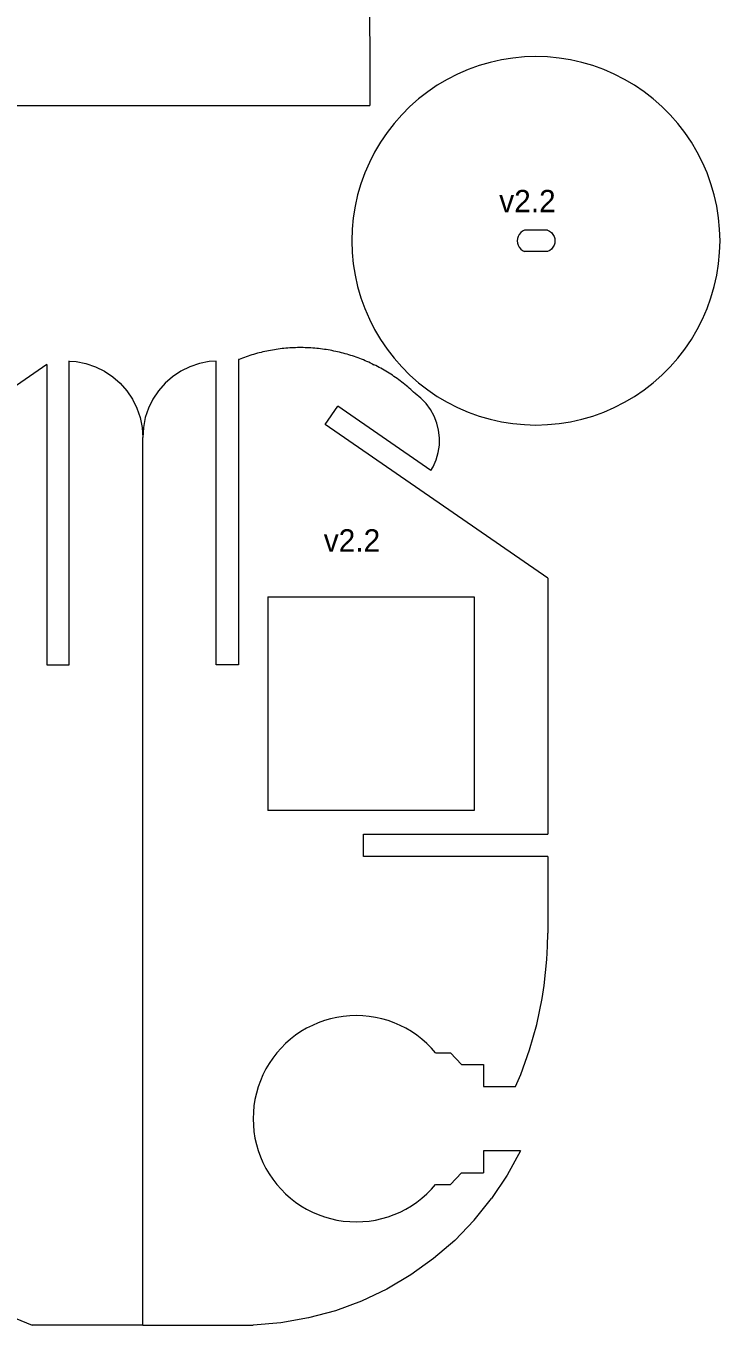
# Model space of a CAD drawing. Header units: millimetres. Extents: x -126 to 126, y -141 to 141.
# Drawn here: x 21.8 to 114.9, y -140.8 to 33.7 of the extents above; entities that cross this region are included whole.
import ezdxf

# ---------------------------------------------------------------- set-up
doc = ezdxf.new("R2010")
doc.units = ezdxf.units.MM
doc.header["$MEASUREMENT"] = 0
doc.layers.add('version', color=7, linetype='Continuous')

msp = doc.modelspace()

# ---------------------------------------------------------------- linework, layer by layer
at = {"lineweight": 9}
for points in [[(67.9048, 41.6389), (67.9048, 41.6389), (67.9097, 23.0294), (67.9097, 23.0294)], [(82.5944, 28.3728), (82.5944, 28.3728), (81.1333, 27.8461), (81.1333, 27.8461)], [(84.0855, 28.8065), (84.0855, 28.8065), (82.5944, 28.3728), (82.5944, 28.3728)], [(85.6008, 29.1456), (85.6008, 29.1456), (84.0855, 28.8065), (84.0855, 28.8065)], [(87.1344, 29.3888), (87.1344, 29.3888), (85.6008, 29.1456), (85.6008, 29.1456)], [(88.6803, 29.5351), (88.6803, 29.5351), (87.1344, 29.3888), (87.1344, 29.3888)], [(90.2324, 29.5839), (90.2324, 29.5839), (88.6803, 29.5351), (88.6803, 29.5351)], [(91.7844, 29.5351), (91.7844, 29.5351), (90.2324, 29.5839), (90.2324, 29.5839)], [(93.3303, 29.3888), (93.3303, 29.3888), (91.7844, 29.5351), (91.7844, 29.5351)], [(94.8639, 29.1456), (94.8639, 29.1456), (93.3303, 29.3888), (93.3303, 29.3888)], [(96.3792, 28.8065), (96.3792, 28.8065), (94.8639, 29.1456), (94.8639, 29.1456)], [(97.8704, 28.3728), (97.8704, 28.3728), (96.3792, 28.8065), (96.3792, 28.8065)], [(99.3313, 27.8461), (99.3313, 27.8461), (97.8704, 28.3728), (97.8704, 28.3728)], [(78.3248, 26.523), (78.3248, 26.523), (76.9882, 25.7316), (76.9882, 25.7316)], [(79.7083, 27.2287), (79.7083, 27.2287), (78.3248, 26.523), (78.3248, 26.523)], [(81.1333, 27.8461), (81.1333, 27.8461), (79.7083, 27.2287), (79.7083, 27.2287)], [(100.7564, 27.2287), (100.7564, 27.2287), (99.3313, 27.8461), (99.3313, 27.8461)], [(102.1399, 26.523), (102.1399, 26.523), (100.7564, 27.2287), (100.7564, 27.2287)], [(103.4765, 25.7316), (103.4765, 25.7316), (102.1399, 26.523), (102.1399, 26.523)], [(75.7039, 24.8578), (75.7039, 24.8578), (74.477, 23.9049), (74.477, 23.9049)], [(76.9882, 25.7316), (76.9882, 25.7316), (75.7039, 24.8578), (75.7039, 24.8578)], [(104.7608, 24.8578), (104.7608, 24.8578), (103.4765, 25.7316), (103.4765, 25.7316)], [(105.9877, 23.9049), (105.9877, 23.9049), (104.7608, 24.8578), (104.7608, 24.8578)], [(14.8923, 23.0153), (14.8923, 23.0153), (67.9097, 23.0294), (67.9097, 23.0294)], [(73.3123, 22.8768), (73.3123, 22.8768), (72.2143, 21.7775), (72.2143, 21.7775)], [(74.477, 23.9049), (74.477, 23.9049), (73.3123, 22.8768), (73.3123, 22.8768)], [(107.1524, 22.8768), (107.1524, 22.8768), (105.9877, 23.9049), (105.9877, 23.9049)], [(108.2504, 21.7775), (108.2504, 21.7775), (107.1524, 22.8768), (107.1524, 22.8768)], [(72.2143, 21.7775), (72.2143, 21.7775), (71.1875, 20.6114), (71.1875, 20.6114)], [(109.2772, 20.6114), (109.2772, 20.6114), (108.2504, 21.7775), (108.2504, 21.7775)], [(70.2357, 19.383), (70.2357, 19.383), (69.3629, 18.0972), (69.3629, 18.0972)], [(71.1875, 20.6114), (71.1875, 20.6114), (70.2357, 19.383), (70.2357, 19.383)], [(110.229, 19.383), (110.229, 19.383), (109.2772, 20.6114), (109.2772, 20.6114)], [(111.1017, 18.0972), (111.1017, 18.0972), (110.229, 19.383), (110.229, 19.383)], [(69.3629, 18.0972), (69.3629, 18.0972), (68.5725, 16.7591), (68.5725, 16.7591)], [(111.8922, 16.7591), (111.8922, 16.7591), (111.1017, 18.0972), (111.1017, 18.0972)], [(68.5725, 16.7591), (68.5725, 16.7591), (67.8676, 15.3739), (67.8676, 15.3739)], [(112.5971, 15.3739), (112.5971, 15.3739), (111.8922, 16.7591), (111.8922, 16.7591)], [(67.8676, 15.3739), (67.8676, 15.3739), (67.2509, 13.9471), (67.2509, 13.9471)], [(113.2138, 13.9471), (113.2138, 13.9471), (112.5971, 15.3739), (112.5971, 15.3739)], [(66.7249, 12.4844), (66.7249, 12.4844), (66.2917, 10.9915), (66.2917, 10.9915)], [(67.2509, 13.9471), (67.2509, 13.9471), (66.7249, 12.4844), (66.7249, 12.4844)], [(113.7398, 12.4844), (113.7398, 12.4844), (113.2138, 13.9471), (113.2138, 13.9471)], [(114.173, 10.9915), (114.173, 10.9915), (113.7398, 12.4844), (113.7398, 12.4844)], [(66.2917, 10.9915), (66.2917, 10.9915), (65.953, 9.4744), (65.953, 9.4744)], [(114.5117, 9.4744), (114.5117, 9.4744), (114.173, 10.9915), (114.173, 10.9915)], [(65.953, 9.4744), (65.953, 9.4744), (65.71, 7.9388), (65.71, 7.9388)], [(114.7547, 7.9388), (114.7547, 7.9388), (114.5117, 9.4744), (114.5117, 9.4744)], [(65.71, 7.9388), (65.71, 7.9388), (65.5639, 6.3911), (65.5639, 6.3911)], [(114.9008, 6.3911), (114.9008, 6.3911), (114.7547, 7.9388), (114.7547, 7.9388)], [(65.5639, 6.3911), (65.5639, 6.3911), (65.5152, 4.8372), (65.5152, 4.8372)], [(87.8368, 5.4279), (87.8368, 5.4279), (87.7454, 5.1344), (87.7454, 5.1344)], [(87.9853, 5.6971), (87.9853, 5.6971), (87.8368, 5.4279), (87.8368, 5.4279)], [(88.1848, 5.9309), (88.1848, 5.9309), (87.9853, 5.6971), (87.9853, 5.6971)], [(88.427, 6.1199), (88.427, 6.1199), (88.1848, 5.9309), (88.1848, 5.9309)], [(88.7023, 6.2564), (88.7023, 6.2564), (88.427, 6.1199), (88.427, 6.1199)], [(91.7885, 6.2564), (91.7885, 6.2564), (88.7023, 6.2564), (88.7023, 6.2564)], [(91.7885, 6.2564), (91.7885, 6.2564), (92.0647, 6.1219), (92.0647, 6.1219)], [(92.0647, 6.1219), (92.0647, 6.1219), (92.3083, 5.9347), (92.3083, 5.9347)], [(92.3083, 5.9347), (92.3083, 5.9347), (92.5094, 5.7023), (92.5094, 5.7023)], [(92.5094, 5.7023), (92.5094, 5.7023), (92.6599, 5.4343), (92.6599, 5.4343)], [(92.6599, 5.4343), (92.6599, 5.4343), (92.7535, 5.1415), (92.7535, 5.1415)], [(114.9495, 4.8372), (114.9495, 4.8372), (114.9008, 6.3911), (114.9008, 6.3911)], [(65.5152, 4.8372), (65.5152, 4.8372), (65.5639, 3.2834), (65.5639, 3.2834)], [(87.7454, 5.1344), (87.7454, 5.1344), (87.7146, 4.8285), (87.7146, 4.8285)], [(87.7146, 4.8285), (87.7146, 4.8285), (87.7458, 4.5226), (87.7458, 4.5226)], [(87.7458, 4.5226), (87.7458, 4.5226), (87.8377, 4.2292), (87.8377, 4.2292)], [(87.8377, 4.2292), (87.8377, 4.2292), (87.9866, 3.9603), (87.9866, 3.9603)], [(87.9866, 3.9603), (87.9866, 3.9603), (88.1863, 3.7267), (88.1863, 3.7267)], [(88.1863, 3.7267), (88.1863, 3.7267), (88.4288, 3.538), (88.4288, 3.538)], [(88.4288, 3.538), (88.4288, 3.538), (88.7043, 3.402), (88.7043, 3.402)], [(92.0818, 3.5401), (92.0818, 3.5401), (91.8074, 3.402), (91.8074, 3.402)], [(92.3229, 3.7305), (92.3229, 3.7305), (92.0818, 3.5401), (92.0818, 3.5401)], [(92.521, 3.9655), (92.521, 3.9655), (92.3229, 3.7305), (92.3229, 3.7305)], [(92.6679, 4.2356), (92.6679, 4.2356), (92.521, 3.9655), (92.521, 3.9655)], [(92.7576, 4.5296), (92.7576, 4.5296), (92.6679, 4.2356), (92.6679, 4.2356)], [(92.7535, 5.1415), (92.7535, 5.1415), (92.7866, 4.8357), (92.7866, 4.8357)], [(92.7866, 4.8357), (92.7866, 4.8357), (92.7576, 4.5296), (92.7576, 4.5296)], [(114.9008, 3.2834), (114.9008, 3.2834), (114.9495, 4.8372), (114.9495, 4.8372)], [(65.5639, 3.2834), (65.5639, 3.2834), (65.71, 1.7357), (65.71, 1.7357)], [(91.8074, 3.402), (91.8074, 3.402), (88.7043, 3.402), (88.7043, 3.402)], [(114.7547, 1.7357), (114.7547, 1.7357), (114.9008, 3.2834), (114.9008, 3.2834)], [(65.71, 1.7357), (65.71, 1.7357), (65.953, 0.2002), (65.953, 0.2002)], [(65.953, 0.2002), (65.953, 0.2002), (66.2917, -1.317), (66.2917, -1.317)], [(114.173, -1.317), (114.173, -1.317), (114.5117, 0.2002), (114.5117, 0.2002)], [(114.5117, 0.2002), (114.5117, 0.2002), (114.7547, 1.7357), (114.7547, 1.7357)], [(66.2917, -1.317), (66.2917, -1.317), (66.7249, -2.8099), (66.7249, -2.8099)], [(113.7398, -2.8099), (113.7398, -2.8099), (114.173, -1.317), (114.173, -1.317)], [(66.7249, -2.8099), (66.7249, -2.8099), (67.2509, -4.2726), (67.2509, -4.2726)], [(113.2138, -4.2726), (113.2138, -4.2726), (113.7398, -2.8099), (113.7398, -2.8099)], [(67.2509, -4.2726), (67.2509, -4.2726), (67.8676, -5.6993), (67.8676, -5.6993)], [(112.5971, -5.6993), (112.5971, -5.6993), (113.2138, -4.2726), (113.2138, -4.2726)], [(67.8676, -5.6993), (67.8676, -5.6993), (68.5725, -7.0845), (68.5725, -7.0845)], [(111.8922, -7.0845), (111.8922, -7.0845), (112.5971, -5.6993), (112.5971, -5.6993)], [(68.5725, -7.0845), (68.5725, -7.0845), (69.3629, -8.4226), (69.3629, -8.4226)], [(69.3629, -8.4226), (69.3629, -8.4226), (70.2357, -9.7084), (70.2357, -9.7084)], [(110.229, -9.7084), (110.229, -9.7084), (111.1017, -8.4226), (111.1017, -8.4226)], [(111.1017, -8.4226), (111.1017, -8.4226), (111.8922, -7.0845), (111.8922, -7.0845)], [(52.3281, -10.4176), (52.3281, -10.4176), (52.0798, -10.4921), (52.0798, -10.4921)], [(52.5774, -10.3459), (52.5774, -10.3459), (52.3281, -10.4176), (52.3281, -10.4176)], [(52.8275, -10.2771), (52.8275, -10.2771), (52.5774, -10.3459), (52.5774, -10.3459)], [(53.0782, -10.2113), (53.0782, -10.2113), (52.8275, -10.2771), (52.8275, -10.2771)], [(53.3298, -10.1484), (53.3298, -10.1484), (53.0782, -10.2113), (53.0782, -10.2113)], [(53.5821, -10.0884), (53.5821, -10.0884), (53.3298, -10.1484), (53.3298, -10.1484)], [(53.8351, -10.0313), (53.8351, -10.0313), (53.5821, -10.0884), (53.5821, -10.0884)], [(54.0887, -9.9772), (54.0887, -9.9772), (53.8351, -10.0313), (53.8351, -10.0313)], [(54.3429, -9.926), (54.3429, -9.926), (54.0887, -9.9772), (54.0887, -9.9772)], [(54.5976, -9.8778), (54.5976, -9.8778), (54.3429, -9.926), (54.3429, -9.926)], [(54.853, -9.8325), (54.853, -9.8325), (54.5976, -9.8778), (54.5976, -9.8778)], [(55.1089, -9.7903), (55.1089, -9.7903), (54.853, -9.8325), (54.853, -9.8325)], [(55.3652, -9.7509), (55.3652, -9.7509), (55.1089, -9.7903), (55.1089, -9.7903)], [(55.6219, -9.7147), (55.6219, -9.7147), (55.3652, -9.7509), (55.3652, -9.7509)], [(55.8791, -9.6813), (55.8791, -9.6813), (55.6219, -9.7147), (55.6219, -9.7147)], [(56.1366, -9.6509), (56.1366, -9.6509), (55.8791, -9.6813), (55.8791, -9.6813)], [(56.3945, -9.6236), (56.3945, -9.6236), (56.1366, -9.6509), (56.1366, -9.6509)], [(56.6527, -9.5992), (56.6527, -9.5992), (56.3945, -9.6236), (56.3945, -9.6236)], [(56.9111, -9.5779), (56.9111, -9.5779), (56.6527, -9.5992), (56.6527, -9.5992)], [(57.1698, -9.5596), (57.1698, -9.5596), (56.9111, -9.5779), (56.9111, -9.5779)], [(57.4286, -9.5442), (57.4286, -9.5442), (57.1698, -9.5596), (57.1698, -9.5596)], [(57.6876, -9.5319), (57.6876, -9.5319), (57.4286, -9.5442), (57.4286, -9.5442)], [(57.9467, -9.5226), (57.9467, -9.5226), (57.6876, -9.5319), (57.6876, -9.5319)], [(58.206, -9.5163), (58.206, -9.5163), (57.9467, -9.5226), (57.9467, -9.5226)], [(58.4653, -9.513), (58.4653, -9.513), (58.206, -9.5163), (58.206, -9.5163)], [(58.7246, -9.5128), (58.7246, -9.5128), (58.4653, -9.513), (58.4653, -9.513)], [(58.9839, -9.5154), (58.9839, -9.5154), (58.7246, -9.5128), (58.7246, -9.5128)], [(59.2431, -9.5212), (59.2431, -9.5212), (58.9839, -9.5154), (58.9839, -9.5154)], [(59.5023, -9.53), (59.5023, -9.53), (59.2431, -9.5212), (59.2431, -9.5212)], [(59.7613, -9.5417), (59.7613, -9.5417), (59.5023, -9.53), (59.5023, -9.53)], [(60.0201, -9.5566), (60.0201, -9.5566), (59.7613, -9.5417), (59.7613, -9.5417)], [(60.2789, -9.5743), (60.2789, -9.5743), (60.0201, -9.5566), (60.0201, -9.5566)], [(60.5374, -9.5951), (60.5374, -9.5951), (60.2789, -9.5743), (60.2789, -9.5743)], [(60.7956, -9.619), (60.7956, -9.619), (60.5374, -9.5951), (60.5374, -9.5951)], [(61.0535, -9.6457), (61.0535, -9.6457), (60.7956, -9.619), (60.7956, -9.619)], [(61.3111, -9.6755), (61.3111, -9.6755), (61.0535, -9.6457), (61.0535, -9.6457)], [(61.5683, -9.7083), (61.5683, -9.7083), (61.3111, -9.6755), (61.3111, -9.6755)], [(61.8251, -9.7441), (61.8251, -9.7441), (61.5683, -9.7083), (61.5683, -9.7083)], [(62.0816, -9.7828), (62.0816, -9.7828), (61.8251, -9.7441), (61.8251, -9.7441)], [(62.3375, -9.8245), (62.3375, -9.8245), (62.0816, -9.7828), (62.0816, -9.7828)], [(62.5929, -9.8692), (62.5929, -9.8692), (62.3375, -9.8245), (62.3375, -9.8245)], [(62.8478, -9.9169), (62.8478, -9.9169), (62.5929, -9.8692), (62.5929, -9.8692)], [(63.1021, -9.9675), (63.1021, -9.9675), (62.8478, -9.9169), (62.8478, -9.9169)], [(63.3558, -10.0211), (63.3558, -10.0211), (63.1021, -9.9675), (63.1021, -9.9675)], [(63.609, -10.0776), (63.609, -10.0776), (63.3558, -10.0211), (63.3558, -10.0211)], [(63.8614, -10.1371), (63.8614, -10.1371), (63.609, -10.0776), (63.609, -10.0776)], [(64.1131, -10.1995), (64.1131, -10.1995), (63.8614, -10.1371), (63.8614, -10.1371)], [(64.364, -10.2648), (64.364, -10.2648), (64.1131, -10.1995), (64.1131, -10.1995)], [(64.6142, -10.333), (64.6142, -10.333), (64.364, -10.2648), (64.364, -10.2648)], [(64.8636, -10.4041), (64.8636, -10.4041), (64.6142, -10.333), (64.6142, -10.333)], [(65.1122, -10.4782), (65.1122, -10.4782), (64.8636, -10.4041), (64.8636, -10.4041)], [(70.2357, -9.7084), (70.2357, -9.7084), (71.1875, -10.9368), (71.1875, -10.9368)], [(109.2772, -10.9368), (109.2772, -10.9368), (110.229, -9.7084), (110.229, -9.7084)], [(24.5775, -11.7726), (24.5775, -11.7726), (-16.9474, -40.4787), (-16.9474, -40.4787)], [(24.5775, -11.7726), (24.5775, -11.7726), (24.5775, -52.1143), (24.5775, -52.1143)], [(27.5436, -11.3174), (27.5436, -11.3174), (27.5436, -11.2914), (27.5436, -11.2914)], [(27.5436, -11.3174), (27.5436, -11.3174), (28.4903, -11.3795), (28.4903, -11.3795)], [(27.5436, -52.1143), (27.5436, -52.1143), (27.5436, -11.3174), (27.5436, -11.3174)], [(28.4903, -11.3795), (28.4903, -11.3795), (29.8094, -11.6422), (29.8094, -11.6422)], [(29.8094, -11.6422), (29.8094, -11.6422), (31.083, -12.075), (31.083, -12.075)], [(31.083, -12.075), (31.083, -12.075), (32.2893, -12.6707), (32.2893, -12.6707)], [(43.7779, -12.075), (43.7779, -12.075), (42.5716, -12.6707), (42.5716, -12.6707)], [(45.0516, -11.6422), (45.0516, -11.6422), (43.7779, -12.075), (43.7779, -12.075)], [(46.3707, -11.3795), (46.3707, -11.3795), (45.0516, -11.6422), (45.0516, -11.6422)], [(47.3173, -11.3174), (47.3173, -11.3174), (46.3707, -11.3795), (46.3707, -11.3795)], [(47.3173, -52.1143), (47.3173, -52.1143), (47.3173, -11.3174), (47.3173, -11.3174)], [(50.3676, -11.0941), (50.3676, -11.0941), (50.2834, -11.1281), (50.2834, -11.1281)], [(50.2834, -11.1281), (50.2834, -11.1281), (50.2834, -52.1143), (50.2834, -52.1143)], [(50.6091, -10.9996), (50.6091, -10.9996), (50.3676, -11.0941), (50.3676, -11.0941)], [(50.8517, -10.9079), (50.8517, -10.9079), (50.6091, -10.9996), (50.6091, -10.9996)], [(51.0954, -10.819), (51.0954, -10.819), (50.8517, -10.9079), (50.8517, -10.9079)], [(51.34, -10.7331), (51.34, -10.7331), (51.0954, -10.819), (51.0954, -10.819)], [(51.5857, -10.6499), (51.5857, -10.6499), (51.34, -10.7331), (51.34, -10.7331)], [(51.8323, -10.5695), (51.8323, -10.5695), (51.5857, -10.6499), (51.5857, -10.6499)], [(52.0798, -10.4921), (52.0798, -10.4921), (51.8323, -10.5695), (51.8323, -10.5695)], [(65.3598, -10.5551), (65.3598, -10.5551), (65.1122, -10.4782), (65.1122, -10.4782)], [(65.6066, -10.6349), (65.6066, -10.6349), (65.3598, -10.5551), (65.3598, -10.5551)], [(65.8524, -10.7175), (65.8524, -10.7175), (65.6066, -10.6349), (65.6066, -10.6349)], [(66.0972, -10.803), (66.0972, -10.803), (65.8524, -10.7175), (65.8524, -10.7175)], [(66.3411, -10.8913), (66.3411, -10.8913), (66.0972, -10.803), (66.0972, -10.803)], [(66.5838, -10.9825), (66.5838, -10.9825), (66.3411, -10.8913), (66.3411, -10.8913)], [(66.8256, -11.0765), (66.8256, -11.0765), (66.5838, -10.9825), (66.5838, -10.9825)], [(67.0662, -11.1732), (67.0662, -11.1732), (66.8256, -11.0765), (66.8256, -11.0765)], [(67.3057, -11.2729), (67.3057, -11.2729), (67.0662, -11.1732), (67.0662, -11.1732)], [(67.544, -11.3752), (67.544, -11.3752), (67.3057, -11.2729), (67.3057, -11.2729)], [(67.7811, -11.4803), (67.7811, -11.4803), (67.544, -11.3752), (67.544, -11.3752)], [(68.017, -11.5882), (68.017, -11.5882), (67.7811, -11.4803), (67.7811, -11.4803)], [(68.2516, -11.6988), (68.2516, -11.6988), (68.017, -11.5882), (68.017, -11.5882)], [(68.2516, -11.6988), (68.2516, -11.6988), (68.4849, -11.8121), (68.4849, -11.8121)], [(68.7168, -11.928), (68.7168, -11.928), (68.4849, -11.8121), (68.4849, -11.8121)], [(68.9474, -12.0468), (68.9474, -12.0468), (68.7168, -11.928), (68.7168, -11.928)], [(69.1767, -12.1682), (69.1767, -12.1682), (68.9474, -12.0468), (68.9474, -12.0468)], [(69.4045, -12.2922), (69.4045, -12.2922), (69.1767, -12.1682), (69.1767, -12.1682)], [(71.1875, -10.9368), (71.1875, -10.9368), (72.2143, -12.1029), (72.2143, -12.1029)], [(72.2143, -12.1029), (72.2143, -12.1029), (73.3123, -13.2022), (73.3123, -13.2022)], [(107.1524, -13.2022), (107.1524, -13.2022), (108.2504, -12.1029), (108.2504, -12.1029)], [(108.2504, -12.1029), (108.2504, -12.1029), (109.2772, -10.9368), (109.2772, -10.9368)], [(32.2893, -12.6707), (32.2893, -12.6707), (33.4076, -13.4188), (33.4076, -13.4188)], [(33.4076, -13.4188), (33.4076, -13.4188), (34.4188, -14.3066), (34.4188, -14.3066)], [(41.4533, -13.4188), (41.4533, -13.4188), (40.4421, -14.3066), (40.4421, -14.3066)], [(42.5716, -12.6707), (42.5716, -12.6707), (41.4533, -13.4188), (41.4533, -13.4188)], [(69.6308, -12.4188), (69.6308, -12.4188), (69.4045, -12.2922), (69.4045, -12.2922)], [(69.8557, -12.5481), (69.8557, -12.5481), (69.6308, -12.4188), (69.6308, -12.4188)], [(70.079, -12.68), (70.079, -12.68), (69.8557, -12.5481), (69.8557, -12.5481)], [(70.3009, -12.8145), (70.3009, -12.8145), (70.079, -12.68), (70.079, -12.68)], [(70.5211, -12.9516), (70.5211, -12.9516), (70.3009, -12.8145), (70.3009, -12.8145)], [(70.7397, -13.0911), (70.7397, -13.0911), (70.5211, -12.9516), (70.5211, -12.9516)], [(70.9567, -13.2333), (70.9567, -13.2333), (70.7397, -13.0911), (70.7397, -13.0911)], [(71.172, -13.3779), (71.172, -13.3779), (70.9567, -13.2333), (70.9567, -13.2333)], [(71.3857, -13.5251), (71.3857, -13.5251), (71.172, -13.3779), (71.172, -13.3779)], [(71.5976, -13.6747), (71.5976, -13.6747), (71.3857, -13.5251), (71.3857, -13.5251)], [(71.8078, -13.8267), (71.8078, -13.8267), (71.5976, -13.6747), (71.5976, -13.6747)], [(72.0162, -13.9813), (72.0162, -13.9813), (71.8078, -13.8267), (71.8078, -13.8267)], [(73.3123, -13.2022), (73.3123, -13.2022), (74.477, -14.2304), (74.477, -14.2304)], [(105.9877, -14.2304), (105.9877, -14.2304), (107.1524, -13.2022), (107.1524, -13.2022)], [(34.4188, -14.3066), (34.4188, -14.3066), (35.3057, -15.3191), (35.3057, -15.3191)], [(35.3057, -15.3191), (35.3057, -15.3191), (36.0529, -16.4388), (36.0529, -16.4388)], [(39.5553, -15.3191), (39.5553, -15.3191), (38.8081, -16.4388), (38.8081, -16.4388)], [(40.4421, -14.3066), (40.4421, -14.3066), (39.5553, -15.3191), (39.5553, -15.3191)], [(72.2228, -14.1381), (72.2228, -14.1381), (72.0162, -13.9813), (72.0162, -13.9813)], [(72.4275, -14.2975), (72.4275, -14.2975), (72.2228, -14.1381), (72.2228, -14.1381)], [(72.6304, -14.4591), (72.6304, -14.4591), (72.4275, -14.2975), (72.4275, -14.2975)], [(72.8314, -14.6231), (72.8314, -14.6231), (72.6304, -14.4591), (72.6304, -14.4591)], [(73.0305, -14.7895), (73.0305, -14.7895), (72.8314, -14.6231), (72.8314, -14.6231)], [(73.2277, -14.9581), (73.2277, -14.9581), (73.0305, -14.7895), (73.0305, -14.7895)], [(73.4228, -15.1291), (73.4228, -15.1291), (73.2277, -14.9581), (73.2277, -14.9581)], [(73.616, -15.3022), (73.616, -15.3022), (73.4228, -15.1291), (73.4228, -15.1291)], [(73.8071, -15.4776), (73.8071, -15.4776), (73.616, -15.3022), (73.616, -15.3022)], [(73.9963, -15.6552), (73.9963, -15.6552), (73.8071, -15.4776), (73.8071, -15.4776)], [(74.7813, -16.284), (74.7813, -16.284), (73.9963, -15.6552), (73.9963, -15.6552)], [(74.477, -14.2304), (74.477, -14.2304), (75.7039, -15.1832), (75.7039, -15.1832)], [(75.7039, -15.1832), (75.7039, -15.1832), (76.9882, -16.057), (76.9882, -16.057)], [(103.4765, -16.057), (103.4765, -16.057), (104.7608, -15.1832), (104.7608, -15.1832)], [(104.7608, -15.1832), (104.7608, -15.1832), (105.9877, -14.2304), (105.9877, -14.2304)], [(36.0529, -16.4388), (36.0529, -16.4388), (36.6477, -17.6465), (36.6477, -17.6465)], [(38.8081, -16.4388), (38.8081, -16.4388), (38.2132, -17.6465), (38.2132, -17.6465)], [(61.9371, -19.8287), (61.9371, -19.8287), (63.6224, -17.3851), (63.6224, -17.3851)], [(76.1304, -26.0319), (76.1304, -26.0319), (63.6224, -17.3851), (63.6224, -17.3851)], [(75.4778, -17.0099), (75.4778, -17.0099), (74.7813, -16.284), (74.7813, -16.284)], [(76.0743, -17.8201), (76.0743, -17.8201), (75.4778, -17.0099), (75.4778, -17.0099)], [(76.9882, -16.057), (76.9882, -16.057), (78.3248, -16.8484), (78.3248, -16.8484)], [(78.3248, -16.8484), (78.3248, -16.8484), (79.7083, -17.5541), (79.7083, -17.5541)], [(100.7564, -17.5541), (100.7564, -17.5541), (102.1399, -16.8484), (102.1399, -16.8484)], [(102.1399, -16.8484), (102.1399, -16.8484), (103.4765, -16.057), (103.4765, -16.057)], [(36.6477, -17.6465), (36.6477, -17.6465), (37.0801, -18.9216), (37.0801, -18.9216)], [(37.0801, -18.9216), (37.0801, -18.9216), (37.3425, -20.2423), (37.3425, -20.2423)], [(37.7809, -18.9216), (37.7809, -18.9216), (37.5185, -20.2423), (37.5185, -20.2423)], [(38.2132, -17.6465), (38.2132, -17.6465), (37.7809, -18.9216), (37.7809, -18.9216)], [(76.5603, -18.7013), (76.5603, -18.7013), (76.0743, -17.8201), (76.0743, -17.8201)], [(76.9277, -19.6382), (76.9277, -19.6382), (76.5603, -18.7013), (76.5603, -18.7013)], [(79.7083, -17.5541), (79.7083, -17.5541), (81.1333, -18.1716), (81.1333, -18.1716)], [(81.1333, -18.1716), (81.1333, -18.1716), (82.5944, -18.6982), (82.5944, -18.6982)], [(82.5944, -18.6982), (82.5944, -18.6982), (84.0855, -19.1319), (84.0855, -19.1319)], [(84.0855, -19.1319), (84.0855, -19.1319), (85.6008, -19.471), (85.6008, -19.471)], [(94.8639, -19.471), (94.8639, -19.471), (96.3792, -19.1319), (96.3792, -19.1319)], [(96.3792, -19.1319), (96.3792, -19.1319), (97.8704, -18.6982), (97.8704, -18.6982)], [(97.8704, -18.6982), (97.8704, -18.6982), (99.3313, -18.1716), (99.3313, -18.1716)], [(99.3313, -18.1716), (99.3313, -18.1716), (100.7564, -17.5541), (100.7564, -17.5541)], [(37.3425, -20.2423), (37.3425, -20.2423), (37.4305, -21.586), (37.4305, -21.586)], [(37.5185, -20.2423), (37.5185, -20.2423), (37.4305, -21.586), (37.4305, -21.586)], [(91.8083, -40.4787), (91.8083, -40.4787), (61.9371, -19.8287), (61.9371, -19.8287)], [(77.1703, -20.615), (77.1703, -20.615), (76.9277, -19.6382), (76.9277, -19.6382)], [(77.2838, -21.6151), (77.2838, -21.6151), (77.1703, -20.615), (77.1703, -20.615)], [(85.6008, -19.471), (85.6008, -19.471), (87.1344, -19.7143), (87.1344, -19.7143)], [(87.1344, -19.7143), (87.1344, -19.7143), (88.6803, -19.8605), (88.6803, -19.8605)], [(88.6803, -19.8605), (88.6803, -19.8605), (90.2324, -19.9093), (90.2324, -19.9093)], [(90.2324, -19.9093), (90.2324, -19.9093), (91.7844, -19.8605), (91.7844, -19.8605)], [(91.7844, -19.8605), (91.7844, -19.8605), (93.3303, -19.7143), (93.3303, -19.7143)], [(93.3303, -19.7143), (93.3303, -19.7143), (94.8639, -19.471), (94.8639, -19.471)], [(37.4305, -140.8063), (37.4305, -140.8063), (37.4305, -21.586), (37.4305, -21.586)], [(77.1185, -23.6171), (77.1185, -23.6171), (77.2665, -22.6215), (77.2665, -22.6215)], [(77.2665, -22.6215), (77.2665, -22.6215), (77.2838, -21.6151), (77.2838, -21.6151)], [(76.8424, -24.5849), (76.8424, -24.5849), (77.1185, -23.6171), (77.1185, -23.6171)], [(76.1304, -26.0319), (76.1304, -26.0319), (76.443, -25.5086), (76.443, -25.5086)], [(76.443, -25.5086), (76.443, -25.5086), (76.8424, -24.5849), (76.8424, -24.5849)], [(91.8083, -40.4787), (91.8083, -40.4787), (91.8083, -74.8884), (91.8083, -74.8884)], [(54.2381, -42.9672), (54.2381, -42.9672), (81.9214, -42.9672), (81.9214, -42.9672)], [(54.2381, -42.9672), (54.2381, -42.9672), (54.2381, -71.6733), (54.2381, -71.6733)], [(81.9214, -42.9672), (81.9214, -42.9672), (81.9214, -71.6733), (81.9214, -71.6733)], [(24.5775, -52.1143), (24.5775, -52.1143), (27.5436, -52.1143), (27.5436, -52.1143)], [(50.2834, -52.1143), (50.2834, -52.1143), (47.3173, -52.1143), (47.3173, -52.1143)], [(81.9214, -71.6733), (81.9214, -71.6733), (54.2381, -71.6733), (54.2381, -71.6733)], [(67.091, -77.8579), (67.091, -77.8579), (67.091, -74.8884), (67.091, -74.8884)], [(67.091, -74.8884), (67.091, -74.8884), (91.8083, -74.8884), (91.8083, -74.8884)], [(91.8083, -77.8579), (91.8083, -77.8579), (67.091, -77.8579), (67.091, -77.8579)], [(91.8083, -77.8579), (91.8083, -77.8579), (91.8083, -88.1597), (91.8083, -88.1597)], [(91.778, -89.9276), (91.778, -89.9276), (91.8083, -88.1597), (91.8083, -88.1597)], [(91.6872, -91.6934), (91.6872, -91.6934), (91.778, -89.9276), (91.778, -89.9276)], [(91.5359, -93.455), (91.5359, -93.455), (91.6872, -91.6934), (91.6872, -91.6934)], [(91.3244, -95.2103), (91.3244, -95.2103), (91.5359, -93.455), (91.5359, -93.455)], [(91.0529, -96.9575), (91.0529, -96.9575), (91.3244, -95.2103), (91.3244, -95.2103)], [(90.7216, -98.6942), (90.7216, -98.6942), (91.0529, -96.9575), (91.0529, -96.9575)], [(64.3676, -99.3411), (64.3676, -99.3411), (63.5088, -99.4774), (63.5088, -99.4774)], [(65.2332, -99.2592), (65.2332, -99.2592), (64.3676, -99.3411), (64.3676, -99.3411)], [(66.1024, -99.2319), (66.1024, -99.2319), (65.2332, -99.2592), (65.2332, -99.2592)], [(66.9716, -99.2592), (66.9716, -99.2592), (66.1024, -99.2319), (66.1024, -99.2319)], [(67.8372, -99.3411), (67.8372, -99.3411), (66.9716, -99.2592), (66.9716, -99.2592)], [(68.696, -99.4774), (68.696, -99.4774), (67.8372, -99.3411), (67.8372, -99.3411)], [(90.3311, -100.4186), (90.3311, -100.4186), (90.7216, -98.6942), (90.7216, -98.6942)], [(59.4341, -100.9461), (59.4341, -100.9461), (58.6857, -101.3892), (58.6857, -101.3892)], [(60.209, -100.5508), (60.209, -100.5508), (59.4341, -100.9461), (59.4341, -100.9461)], [(61.007, -100.2051), (61.007, -100.2051), (60.209, -100.5508), (60.209, -100.5508)], [(61.8251, -99.9102), (61.8251, -99.9102), (61.007, -100.2051), (61.007, -100.2051)], [(62.6602, -99.6673), (62.6602, -99.6673), (61.8251, -99.9102), (61.8251, -99.9102)], [(63.5088, -99.4774), (63.5088, -99.4774), (62.6602, -99.6673), (62.6602, -99.6673)], [(69.5447, -99.6673), (69.5447, -99.6673), (68.696, -99.4774), (68.696, -99.4774)], [(70.3797, -99.9102), (70.3797, -99.9102), (69.5447, -99.6673), (69.5447, -99.6673)], [(71.1978, -100.2051), (71.1978, -100.2051), (70.3797, -99.9102), (70.3797, -99.9102)], [(71.9959, -100.5508), (71.9959, -100.5508), (71.1978, -100.2051), (71.1978, -100.2051)], [(72.7706, -100.9461), (72.7706, -100.9461), (71.9959, -100.5508), (71.9959, -100.5508)], [(73.5191, -101.3892), (73.5191, -101.3892), (72.7706, -100.9461), (72.7706, -100.9461)], [(89.8818, -102.1285), (89.8818, -102.1285), (90.3311, -100.4186), (90.3311, -100.4186)], [(57.2794, -102.4121), (57.2794, -102.4121), (56.6271, -102.9878), (56.6271, -102.9878)], [(57.9665, -101.8785), (57.9665, -101.8785), (57.2794, -102.4121), (57.2794, -102.4121)], [(58.6857, -101.3892), (58.6857, -101.3892), (57.9665, -101.8785), (57.9665, -101.8785)], [(74.2383, -101.8785), (74.2383, -101.8785), (73.5191, -101.3892), (73.5191, -101.3892)], [(74.9253, -102.4121), (74.9253, -102.4121), (74.2383, -101.8785), (74.2383, -101.8785)], [(75.5777, -102.9878), (75.5777, -102.9878), (74.9253, -102.4121), (74.9253, -102.4121)], [(89.3741, -103.822), (89.3741, -103.822), (89.8818, -102.1285), (89.8818, -102.1285)], [(55.4372, -104.2565), (55.4372, -104.2565), (54.9042, -104.9444), (54.9042, -104.9444)], [(56.0123, -103.6035), (56.0123, -103.6035), (55.4372, -104.2565), (55.4372, -104.2565)], [(56.6271, -102.9878), (56.6271, -102.9878), (56.0123, -103.6035), (56.0123, -103.6035)], [(76.1925, -103.6035), (76.1925, -103.6035), (75.5777, -102.9878), (75.5777, -102.9878)], [(76.7675, -104.2565), (76.7675, -104.2565), (76.1925, -103.6035), (76.1925, -103.6035)], [(76.7675, -104.2565), (76.7675, -104.2565), (78.7449, -104.2565), (78.7449, -104.2565)], [(80.2555, -105.8145), (80.2555, -105.8145), (78.7449, -104.2565), (78.7449, -104.2565)], [(88.8087, -105.4971), (88.8087, -105.4971), (89.3741, -103.822), (89.3741, -103.822)], [(53.9729, -106.4138), (53.9729, -106.4138), (53.5782, -107.1895), (53.5782, -107.1895)], [(54.4155, -105.6644), (54.4155, -105.6644), (53.9729, -106.4138), (53.9729, -106.4138)], [(54.9042, -104.9444), (54.9042, -104.9444), (54.4155, -105.6644), (54.4155, -105.6644)], [(80.2555, -105.8145), (80.2555, -105.8145), (83.2067, -105.8145), (83.2067, -105.8145)], [(83.2067, -105.8145), (83.2067, -105.8145), (83.2067, -108.7841), (83.2067, -108.7841)], [(88.1862, -107.1518), (88.1862, -107.1518), (88.8087, -105.4971), (88.8087, -105.4971)], [(53.2328, -107.9885), (53.2328, -107.9885), (52.9382, -108.8076), (52.9382, -108.8076)], [(53.5782, -107.1895), (53.5782, -107.1895), (53.2328, -107.9885), (53.2328, -107.9885)], [(87.5075, -108.7841), (87.5075, -108.7841), (88.1862, -107.1518), (88.1862, -107.1518)], [(52.6956, -109.6436), (52.6956, -109.6436), (52.5059, -110.4932), (52.5059, -110.4932)], [(52.9382, -108.8076), (52.9382, -108.8076), (52.6956, -109.6436), (52.6956, -109.6436)], [(83.2067, -108.7841), (83.2067, -108.7841), (87.5075, -108.7841), (87.5075, -108.7841)], [(52.37, -111.3532), (52.37, -111.3532), (52.2881, -112.2198), (52.2881, -112.2198)], [(52.5059, -110.4932), (52.5059, -110.4932), (52.37, -111.3532), (52.37, -111.3532)], [(52.2881, -112.2198), (52.2881, -112.2198), (52.2608, -113.09), (52.2608, -113.09)], [(52.2608, -113.09), (52.2608, -113.09), (52.2881, -113.9602), (52.2881, -113.9602)], [(52.2881, -113.9602), (52.2881, -113.9602), (52.37, -114.8269), (52.37, -114.8269)], [(52.37, -114.8269), (52.37, -114.8269), (52.5059, -115.6868), (52.5059, -115.6868)], [(52.5059, -115.6868), (52.5059, -115.6868), (52.6956, -116.5364), (52.6956, -116.5364)], [(52.6956, -116.5364), (52.6956, -116.5364), (52.9382, -117.3724), (52.9382, -117.3724)], [(52.9382, -117.3724), (52.9382, -117.3724), (53.2328, -118.1916), (53.2328, -118.1916)], [(53.2328, -118.1916), (53.2328, -118.1916), (53.5782, -118.9905), (53.5782, -118.9905)], [(88.1501, -117.396), (88.1501, -117.396), (83.2067, -117.396), (83.2067, -117.396)], [(83.2067, -117.396), (83.2067, -117.396), (83.2067, -120.3656), (83.2067, -120.3656)], [(88.1501, -117.396), (88.1501, -117.396), (86.3598, -120.6928), (86.3598, -120.6928)], [(53.5782, -118.9905), (53.5782, -118.9905), (53.9729, -119.7662), (53.9729, -119.7662)], [(53.9729, -119.7662), (53.9729, -119.7662), (54.4155, -120.5156), (54.4155, -120.5156)], [(80.2555, -120.3656), (80.2555, -120.3656), (78.7449, -121.9235), (78.7449, -121.9235)], [(80.2555, -120.3656), (80.2555, -120.3656), (83.2067, -120.3656), (83.2067, -120.3656)], [(54.4155, -120.5156), (54.4155, -120.5156), (54.9042, -121.2356), (54.9042, -121.2356)], [(54.9042, -121.2356), (54.9042, -121.2356), (55.4372, -121.9235), (55.4372, -121.9235)], [(55.4372, -121.9235), (55.4372, -121.9235), (56.0123, -122.5765), (56.0123, -122.5765)], [(76.1925, -122.5765), (76.1925, -122.5765), (76.7675, -121.9235), (76.7675, -121.9235)], [(76.7675, -121.9235), (76.7675, -121.9235), (78.7449, -121.9235), (78.7449, -121.9235)], [(86.3598, -120.6928), (86.3598, -120.6928), (84.2807, -123.815), (84.2807, -123.815)], [(56.0123, -122.5765), (56.0123, -122.5765), (56.6271, -123.1922), (56.6271, -123.1922)], [(56.6271, -123.1922), (56.6271, -123.1922), (57.2794, -123.7679), (57.2794, -123.7679)], [(57.2794, -123.7679), (57.2794, -123.7679), (57.9665, -124.3015), (57.9665, -124.3015)], [(74.2383, -124.3015), (74.2383, -124.3015), (74.9253, -123.7679), (74.9253, -123.7679)], [(74.9253, -123.7679), (74.9253, -123.7679), (75.5777, -123.1922), (75.5777, -123.1922)], [(75.5777, -123.1922), (75.5777, -123.1922), (76.1925, -122.5765), (76.1925, -122.5765)], [(81.9293, -126.7374), (81.9293, -126.7374), (84.2807, -123.815), (84.2807, -123.815)], [(57.9665, -124.3015), (57.9665, -124.3015), (58.6857, -124.7908), (58.6857, -124.7908)], [(58.6857, -124.7908), (58.6857, -124.7908), (59.4341, -125.234), (59.4341, -125.234)], [(59.4341, -125.234), (59.4341, -125.234), (60.209, -125.6292), (60.209, -125.6292)], [(60.209, -125.6292), (60.209, -125.6292), (61.007, -125.9749), (61.007, -125.9749)], [(71.1978, -125.9749), (71.1978, -125.9749), (71.9959, -125.6292), (71.9959, -125.6292)], [(71.9959, -125.6292), (71.9959, -125.6292), (72.7706, -125.234), (72.7706, -125.234)], [(72.7706, -125.234), (72.7706, -125.234), (73.5191, -124.7908), (73.5191, -124.7908)], [(73.5191, -124.7908), (73.5191, -124.7908), (74.2383, -124.3015), (74.2383, -124.3015)], [(61.007, -125.9749), (61.007, -125.9749), (61.8251, -126.2699), (61.8251, -126.2699)], [(61.8251, -126.2699), (61.8251, -126.2699), (62.6602, -126.5128), (62.6602, -126.5128)], [(62.6602, -126.5128), (62.6602, -126.5128), (63.5088, -126.7027), (63.5088, -126.7027)], [(63.5088, -126.7027), (63.5088, -126.7027), (64.3676, -126.8389), (64.3676, -126.8389)], [(64.3676, -126.8389), (64.3676, -126.8389), (65.2332, -126.9208), (65.2332, -126.9208)], [(65.2332, -126.9208), (65.2332, -126.9208), (66.1024, -126.9482), (66.1024, -126.9482)], [(66.1024, -126.9482), (66.1024, -126.9482), (66.9716, -126.9208), (66.9716, -126.9208)], [(66.9716, -126.9208), (66.9716, -126.9208), (67.8372, -126.8389), (67.8372, -126.8389)], [(67.8372, -126.8389), (67.8372, -126.8389), (68.696, -126.7027), (68.696, -126.7027)], [(68.696, -126.7027), (68.696, -126.7027), (69.5447, -126.5128), (69.5447, -126.5128)], [(69.5447, -126.5128), (69.5447, -126.5128), (70.3797, -126.2699), (70.3797, -126.2699)], [(70.3797, -126.2699), (70.3797, -126.2699), (71.1978, -125.9749), (71.1978, -125.9749)], [(81.9293, -126.7374), (81.9293, -126.7374), (79.325, -129.4361), (79.325, -129.4361)], [(79.325, -129.4361), (79.325, -129.4361), (76.4888, -131.8894), (76.4888, -131.8894)], [(76.4888, -131.8894), (76.4888, -131.8894), (73.4436, -134.0774), (73.4436, -134.0774)], [(73.4436, -134.0774), (73.4436, -134.0774), (70.2143, -135.9822), (70.2143, -135.9822)], [(70.2143, -135.9822), (70.2143, -135.9822), (66.827, -137.5885), (66.827, -137.5885)], [(66.827, -137.5885), (66.827, -137.5885), (63.309, -138.8832), (63.309, -138.8832)], [(16.7013, -138.3858), (16.7013, -138.3858), (22.6001, -140.8063), (22.6001, -140.8063)], [(63.309, -138.8832), (63.309, -138.8832), (59.689, -139.856), (59.689, -139.856)], [(37.4305, -140.8063), (37.4305, -140.8063), (22.6001, -140.8063), (22.6001, -140.8063)], [(37.4305, -140.8063), (37.4305, -140.8063), (52.2608, -140.8063), (52.2608, -140.8063)], [(55.9963, -140.4987), (55.9963, -140.4987), (52.2608, -140.8063), (52.2608, -140.8063)], [(59.689, -139.856), (59.689, -139.856), (55.9963, -140.4987), (55.9963, -140.4987)]]:
    msp.add_open_spline(points, degree=3, dxfattribs=at)

# ---------------------------------------------------------------- texts
at = {"layer": 'version', "char_height": 3, "attachment_point": 1}
for insert in [(85.30302, 11.6711), (61.74119, -33.91265)]:
    msp.add_mtext_dynamic_manual_height_columns('v2.2', width=4.0008983, gutter_width=1, heights=[0], dxfattribs=dict(at, insert=insert))

doc.saveas('drawing.dxf')
